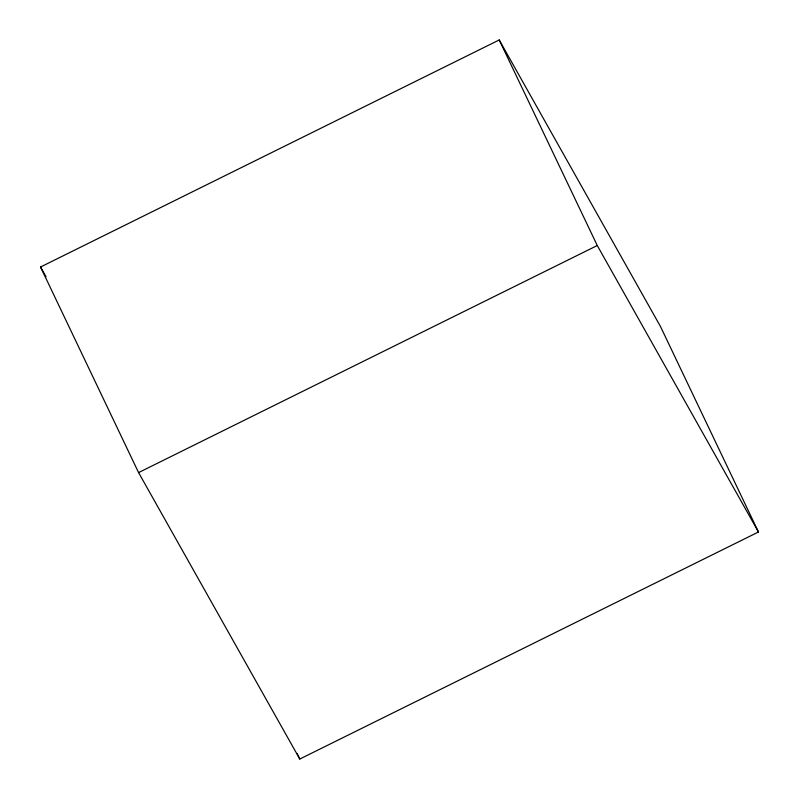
<?xml version="1.0" encoding="UTF-8"?>
<svg xmlns="http://www.w3.org/2000/svg" width="799" height="799" viewBox="0 0 799 799"><rect width="100%" height="100%" fill="white"/><g stroke="black" fill="none" stroke-linecap="round" stroke-linejoin="round"><path stroke-width="1.2" d="M40.529 267.016L499.215 39.95L660.423 326.411L758.471 531.984L299.785 759.05L138.577 472.589L40.529 267.016L46.022 276.784M138.577 472.589L597.272 245.523L758.471 531.984M499.215 39.95L597.272 245.523M297.098 753.437L299.785 759.05"/></g></svg>
